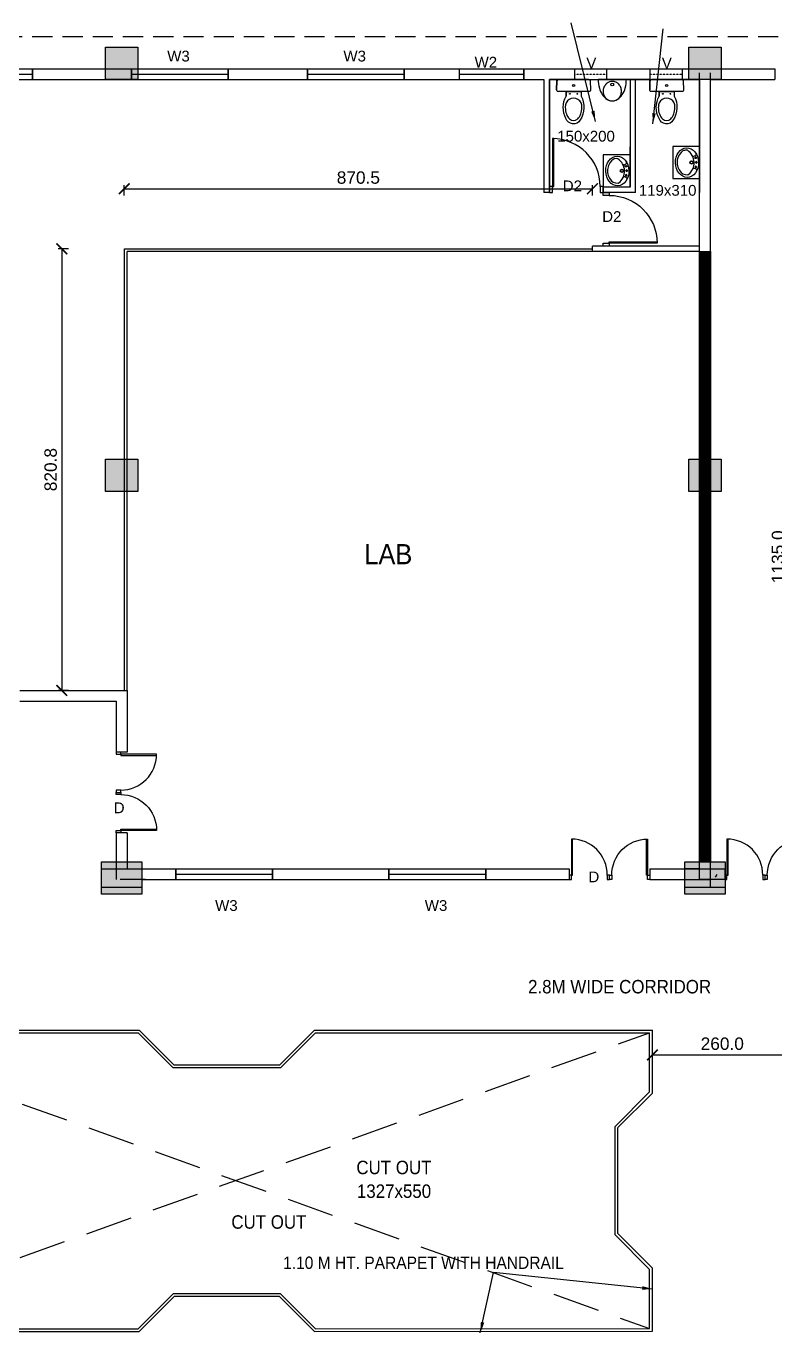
# Model space of a CAD drawing. Extents: x 53439 to 79867, y -144071 to -73305.
# Drawn here: x 68484 to 69877, y -98240 to -95810 of the extents above; entities that cross this region are included whole.
import ezdxf

# ---------------------------------------------------------------- set-up
doc = ezdxf.new("R2010")
doc.units = 0
doc.header["$LTSCALE"] = 0.1
doc.header["$MEASUREMENT"] = 0
doc.header["$PDMODE"] = 35
doc.header["$PDSIZE"] = -0.8
doc.linetypes.add('HIDDEN', pattern=[0.375, 0.25, -0.125])
doc.layers.get('0').update_dxf_attribs({"linetype": 'CONTINUOUS'})
doc.layers.get('DEFPOINTS').update_dxf_attribs({"linetype": 'CONTINUOUS'})
for name, color, linetype in [('COR_HA', 40, 'CONTINUOUS'), ('DOOR', 30, 'CONTINUOUS'), ('LAYER4', 130, 'CONTINUOUS'), ('SANI', 4, 'CONTINUOUS'), ('TEXT', 7, 'CONTINUOUS'), ('THIN_HA', 253, 'CONTINUOUS'), ('WALL', 6, 'CONTINUOUS'), ('WIN', 102, 'CONTINUOUS')]:
    doc.layers.add(name, color=color, linetype=linetype)
doc.styles.add('1MM', font='arial.ttf')
doc.styles.add('DIM', font='arial.ttf', dxfattribs={"width": 0.7, "height": 1})
doc.styles.add('DUTCH', font='arial.ttf')
doc.dimstyles.new('KRI', dxfattribs={"dimtxt": 23, "dimasz": 20, "dimexe": 7, "dimexo": 0, "dimgap": 9, "dimtad": 1, "dimdec": 1, "dimzin": 1, "dimtxsty": '1MM', "dimblk": 'ARCHTICK', "dimcen": 0.5, "dimclrd": 252, "dimclre": 252, "dimclrt": 7, "dimaunit": 1, "dimadec": 8, "dimazin": 3, "dimtfac": 1, "dimtdec": 1, "dimtmove": 0, "dimatfit": 3})

# ---------------------------------------------------------------- blocks, each defined once
blk = doc.blocks.new('A$C764D24B9')
at = {"layer": 'DOOR'}
for points in [[(0.056, 0.111), (0.083, 0.111), (0.083, 1), (0.056, 1)], [(0, 0), (0.056, 0), (0.056, 0.111), (0, 0.111)], [(0.944, 0), (1, 0), (1, 0.111), (0.944, 0.111)]]:
    blk.add_lwpolyline(points, close=True, dxfattribs=at)
blk.add_arc((0.056, 0.111), 0.889, 0, 90, dxfattribs=at)
blk = doc.blocks.new('_ARCHTICK')
at = {"layer": 'WALL', "color": 0, "const_width": 0.15}
blk.add_lwpolyline([(-0.5, -0.5), (0.5, 0.5)], dxfattribs=at)
blk = doc.blocks.new('*D260')
at = {"layer": 'DEFPOINTS', "color": 0, "linetype": 'CONTINUOUS', "ltscale": 0.1}
for p in [(69649.1, -97724.1, 4.6), (69909.1, -97723.2), (69909.1, -97724.1, 4.5)]:
    blk.add_point(p, dxfattribs=at)
at = {"layer": 'LAYER4', "color": 252, "linetype": 'CONTINUOUS', "ltscale": 0.1}
for p, q in [((69649.1, -97724.1), (69649.1, -97716.2)), ((69909.1, -97724.1), (69909.1, -97716.2)), ((69649.1, -97723.2), (69909.1, -97723.2))]:
    blk.add_line(p, q, dxfattribs=at)
at = {"layer": 'LAYER4', "color": 252, "linetype": 'CONTINUOUS', "ltscale": 0.1, "xscale": 20, "yscale": 20, "zscale": 20, "rotation": 180}
blk.add_blockref('_ARCHTICK', (69649.1, -97723.2), dxfattribs=at)
at = {"layer": 'LAYER4', "color": 252, "linetype": 'CONTINUOUS', "ltscale": 0.1, "xscale": 20, "yscale": 20, "zscale": 20}
blk.add_blockref('_ARCHTICK', (69909.1, -97723.2), dxfattribs=at)
at = {"layer": 'LAYER4', "color": 7, "linetype": 'CONTINUOUS', "ltscale": 0.1, "insert": (69779.1, -97702.5), "char_height": 23, "attachment_point": 5, "style": '1MM'}
blk.add_mtext('260.0', dxfattribs=at)
blk = doc.blocks.new('WC1')
at = {"layer": 'DOOR'}
for p, q in [((-29.3, -7.5), (-29.8, -22.7)), ((24.3, -5), (-26.8, -5))]:
    blk.add_line(p, q, dxfattribs=at)
for points in [[(26.8, -7.5), (27.3, -22.7, -0.423393), (24.7, -25.4), (-27.3, -25.4, -0.423393), (-29.8, -22.7), (-29.3, -7.5, -0.405093), (-26.8, -5), (24.3, -5, -0.405093), (26.8, -7.5, -0.407682)], [(11.5, -25.4), (11.5, -33, -0.265683), (10, -73.3, -0.649464), (-14.1, -70.9, -0.243179), (-14, -33), (-14, -25.4), (11.5, -25.4)], [(12.6, -52, 1.119632), (-15.2, -52, 17.71796)]]:
    blk.add_lwpolyline(points, format="xyb", dxfattribs=at)
blk.add_lwpolyline([(-14, -25.4), (-14, -33)], dxfattribs=at)
for centre, radius in [((-1.3, -15.2), 1.91), ((-7.6, -29.2), 0.636), ((5.1, -29.2), 0.636)]:
    blk.add_circle(centre, radius, dxfattribs=at)
blk.add_arc((-26.8, -7.5), 2.54, 90, 178.2101, dxfattribs=at)
blk.add_ellipse((-1.3, -52), major_axis=(0, -22.4), ratio=0.622298, start_param=4.712389, end_param=7.853982, dxfattribs=at)
blk = doc.blocks.new('UR1P')
at = {"layer": 'SANI'}
for points in [[(-29.7, 0, 0.066402), (-27.3, -18, 0.078959), (-21, -32, 0.107161), (-10.6, -42.2, 0.141785), (0, -45.2, 0.141785), (10.6, -42.2, 0.107161), (21, -32, 0.078959), (27.3, -18, 0.066402), (29.7, 0)], [(0, -45.2, 0.104192), (7.3, -43.7, 0.100673), (13.6, -39.2, 0.096065), (17.8, -32.6, 0.093043), (19.3, -24.7, 0.093043), (17.8, -16.8, 0.096065), (13.6, -10.2, 0.100673), (7.3, -5.7, 0.104192), (0, -4.2, 0.104192), (-7.3, -5.7, 0.100673), (-13.6, -10.2, 0.096065), (-17.8, -16.8, 0.093043), (-19.3, -24.7, 0.093043), (-17.8, -32.6, 0.096065), (-13.6, -39.2, 0.100673), (-7.3, -43.7, 0.104192)]]:
    blk.add_lwpolyline(points, format="xyb", close=True, dxfattribs=at)
blk.add_circle((0, -10.8), 2.97, dxfattribs=at)
blk = doc.blocks.new('WB5')
at = {"layer": 'DOOR'}
for p, q in [((4.7, 11.3), (6.8, 10.5)), ((5.3, -11), (7.3, -10.1))]:
    blk.add_line(p, q, dxfattribs=at)
for points in [[(2.4, 0.1, 1), (5, 0.1, 1)], [(3.2, 7.9, 1), (5.9, 7.9, 1)], [(3.6, -7.7, -1), (6.3, -7.6, -1)]]:
    blk.add_lwpolyline(points, format="xyb", close=True, dxfattribs=at)
for centre, radius in [((3.7, 0.1), 1.32), ((11.8, 0.3), 2.73), ((11.8, 0.3), 2.19)]:
    blk.add_circle(centre, radius, dxfattribs=at)
for centre, radius, start, end in [((5.6, 13.6), 2.49, 151.6403, 249.4649), ((7.7, 12.8), 2.49, 249.4649, 334.3015), ((32.6, 0.8), 25.2, 127.6693, 236.45), ((18.2, 19.4), 1.66, 91.5976, 127.6693), ((6.3, -13.3), 2.49, 113.4041, 211.2287), ((8.3, -12.4), 2.49, 28.5675, 113.4041)]:
    blk.add_arc(centre, radius, start, end, dxfattribs=at)
blk.add_ellipse((19.5, 0.5), major_axis=(-0.6, 24.9), ratio=0.783308, dxfattribs=at)
blk.add_open_spline([(18.7, -20.2), (23.5, -20.6), (25, -20), (30.8, -16.4), (34.3, -10.8), (37.3, 2.3), (34.9, 9.5), (28.9, 18.7), (25, 21.3), (18.2, 21.1)], degree=3, knots=[3.262053, 3.262053, 3.262053, 3.262053, 3.577225, 3.577225, 4.479784, 4.479784, 5.382343, 5.382343, 6.141594, 6.141594, 6.141594, 6.141594], dxfattribs=at)
blk = doc.blocks.new('YTTU')
at = {"layer": 'THIN_HA', "linetype": 'CONTINUOUS', "ltscale": 0.1}
blk.add_hatch(color=2, dxfattribs=at).paths.add_polyline_path([(-6879.58, -1156.369), (-6878.83, -1156.369), (-6878.83, -1156.969), (-6879.58, -1156.969)])
at = {"layer": 'THIN_HA', "color": 2, "linetype": 'CONTINUOUS', "ltscale": 0.1}
blk.add_lwpolyline([(-6879.58, -1156.369), (-6878.83, -1156.369), (-6878.83, -1156.969), (-6879.58, -1156.969)], close=True, dxfattribs=at)
blk = doc.blocks.new('HYTYH')
at = {"layer": 'THIN_HA', "linetype": 'CONTINUOUS', "ltscale": 0.1}
for points in [[(-6836.105, -1129.969), (-6835.505, -1129.969), (-6835.505, -1130.569), (-6836.105, -1130.569)], [(-6825.255, -1129.969), (-6824.655, -1129.969), (-6824.655, -1130.569), (-6825.255, -1130.569)], [(-6836.105, -1137.632), (-6835.505, -1137.632), (-6835.505, -1138.232), (-6836.105, -1138.232)], [(-6825.255, -1137.632), (-6824.655, -1137.632), (-6824.655, -1138.232), (-6825.255, -1138.232)]]:
    blk.add_hatch(color=2, dxfattribs=at).paths.add_polyline_path(points)
at = {"layer": 'THIN_HA', "color": 2, "linetype": 'CONTINUOUS', "ltscale": 0.1}
for points in [[(-6836.105, -1129.969), (-6835.505, -1129.969), (-6835.505, -1130.569), (-6836.105, -1130.569)], [(-6825.255, -1129.969), (-6824.655, -1129.969), (-6824.655, -1130.569), (-6825.255, -1130.569)], [(-6836.105, -1137.632), (-6835.505, -1137.632), (-6835.505, -1138.232), (-6836.105, -1138.232)], [(-6825.255, -1137.632), (-6824.655, -1137.632), (-6824.655, -1138.232), (-6825.255, -1138.232)]]:
    blk.add_lwpolyline(points, close=True, dxfattribs=at)
at = {"layer": 'THIN_HA', "color": 2, "linetype": 'CONTINUOUS'}
for p in [(43.4, 11.25), (54.25, 11.25)]:
    blk.add_blockref('YTTU', p, dxfattribs=at)
blk = doc.blocks.new('*D458')
at = {"layer": 'DEFPOINTS', "color": 0, "linetype": 'CONTINUOUS', "ltscale": 0.1}
for p in [(69537.5, -96112.8), (68666.9, -96224.5), (69537.5, -96224.5)]:
    blk.add_point(p, dxfattribs=at)
at = {"layer": 'WALL', "color": 252, "ltscale": 0.1}
for p, q in [((68666.9, -96125.3), (68666.9, -96105.8)), ((68666.9, -96112.8), (69537.5, -96112.8)), ((69537.5, -96125.3), (69537.5, -96105.8))]:
    blk.add_line(p, q, dxfattribs=at)
at = {"layer": 'WALL', "color": 252, "linetype": 'CONTINUOUS', "ltscale": 0.1, "xscale": 20, "yscale": 20, "zscale": 20, "rotation": 180}
blk.add_blockref('_ARCHTICK', (68666.9, -96112.8), dxfattribs=at)
at = {"layer": 'WALL', "color": 252, "linetype": 'CONTINUOUS', "ltscale": 0.1, "xscale": 20, "yscale": 20, "zscale": 20}
blk.add_blockref('_ARCHTICK', (69537.5, -96112.8), dxfattribs=at)
at = {"layer": 'WALL', "color": 7, "linetype": 'CONTINUOUS', "ltscale": 0.1, "insert": (69102.2, -96092.1), "char_height": 23, "attachment_point": 5, "style": '1MM'}
blk.add_mtext('870.5', dxfattribs=at)
blk = doc.blocks.new('*D459')
at = {"layer": 'DEFPOINTS', "color": 0, "linetype": 'CONTINUOUS', "ltscale": 0.1}
for p in [(68666.9, -96224.5), (68550.6, -97045.4), (68666.9, -97045.4)]:
    blk.add_point(p, dxfattribs=at)
at = {"layer": 'WALL', "color": 252, "ltscale": 0.1}
for p, q in [((68563.1, -96224.5), (68543.6, -96224.5)), ((68550.6, -96224.5), (68550.6, -97045.4)), ((68563.1, -97045.4), (68543.6, -97045.4))]:
    blk.add_line(p, q, dxfattribs=at)
at = {"layer": 'WALL', "color": 252, "linetype": 'CONTINUOUS', "ltscale": 0.1, "xscale": 20, "yscale": 20, "zscale": 20}
for p, rotation in [((68550.6, -96224.5), 90), ((68550.6, -97045.4), 270)]:
    blk.add_blockref('_ARCHTICK', p, dxfattribs=dict(at, rotation=rotation))
at = {"layer": 'WALL', "color": 7, "linetype": 'CONTINUOUS', "ltscale": 0.1, "insert": (68529.9, -96635), "char_height": 23, "attachment_point": 5, "rotation": 90, "style": '1MM'}
blk.add_mtext('820.8', dxfattribs=at)
blk = doc.blocks.new('*D460')
at = {"layer": 'DEFPOINTS', "color": 0, "linetype": 'CONTINUOUS', "ltscale": 0.1}
for p in [(69736.9, -96229.5), (69736.9, -97364.5), (69903.5, -97364.5)]:
    blk.add_point(p, dxfattribs=at)
at = {"layer": 'WALL', "color": 252, "ltscale": 0.1}
for p, q in [((69891, -96229.5), (69910.5, -96229.5)), ((69903.5, -96229.5), (69903.5, -97364.5)), ((69891, -97364.5), (69910.5, -97364.5))]:
    blk.add_line(p, q, dxfattribs=at)
at = {"layer": 'WALL', "color": 252, "linetype": 'CONTINUOUS', "ltscale": 0.1, "xscale": 20, "yscale": 20, "zscale": 20}
for p, rotation in [((69903.5, -96229.5), 90), ((69903.5, -97364.5), 270)]:
    blk.add_blockref('_ARCHTICK', p, dxfattribs=dict(at, rotation=rotation))
at = {"layer": 'WALL', "color": 7, "linetype": 'CONTINUOUS', "ltscale": 0.1, "insert": (69882.7, -96797), "char_height": 23, "attachment_point": 5, "rotation": 90, "style": '1MM'}
blk.add_mtext('1135.0', dxfattribs=at)

msp = doc.modelspace()

# ---------------------------------------------------------------- hatches: boundary and pattern name
at = {"layer": 'LAYER4', "linetype": 'CONTINUOUS', "ltscale": 0.1}
for points in [[(68624.45, -97412.05), (68624.45, -97377.05), (68699.45, -97377.05), (68699.45, -97412.05)], [(69709.45, -97412.05), (69709.45, -97377.05), (69784.45, -97377.05), (69784.45, -97412.05)], [(69709.45, -97412.05), (69709.45, -97377.05), (69784.45, -97377.05), (69784.45, -97412.05)], [(69709.45, -97412.05), (69709.45, -97377.05), (69784.45, -97377.05), (69784.45, -97412.05)]]:
    msp.add_hatch(color=7, dxfattribs=at).paths.add_polyline_path(points)
at = {"layer": 'WALL', "linetype": 'CONTINUOUS', "ltscale": 0.1}
h = msp.add_hatch(dxfattribs=at)
h.set_pattern_fill('ANSI31')
h.paths.add_polyline_path([(69736.95, -96229.55), (69756.95, -96229.55), (69756.95, -97364.55), (69736.95, -97364.55)])

# ---------------------------------------------------------------- linework, layer by layer
at = {"layer": 'COR_HA', "linetype": 'CONTINUOUS', "ltscale": 0.1}
for p, q in [((68495.84, -95889.55), (68495.84, -95909.55)), ((68680, -95889.55), (68680, -95909.55)), ((68860, -95889.55), (68860, -95909.55)), ((69007.73, -95889.55), (69007.73, -95909.55)), ((69187.73, -95889.55), (69187.73, -95909.55)), ((69410.27, -95889.55), (69410.27, -95909.55)), ((68762.49, -97377.05, 0), (68762.49, -97397.05, 0)), ((68942.49, -97377.05, 0), (68942.49, -97397.05, 0)), ((69159.08, -97377.05), (69159.08, -97397.05)), ((69339.08, -97377.05), (69339.08, -97397.05))]:
    msp.add_line(p, q, dxfattribs=at)
at = {"layer": 'COR_HA', "ltscale": 0.1}
msp.add_line((69766.6, -97392.69), (69769.39, -97387.85), dxfattribs=at)
at = {"layer": 'COR_HA', "linetype": 'CONTINUOUS', "ltscale": 0.1}
msp.add_lwpolyline([(69410.27, -95909.55), (69410.27, -95889.55)], dxfattribs=at)
at = {"layer": 'DOOR', "linetype": 'HIDDEN', "ltscale": 1500}
msp.add_line((64726.95, -95829.55), (71764.49, -95829.55), dxfattribs=at)
at = {"layer": 'LAYER4', "linetype": 'CONTINUOUS', "ltscale": 0.1}
for p, q in [((69736.95, -96033.97, 0), (69686.95, -96033.97, 0)), ((69686.95, -96033.97, 0), (69686.95, -96093.97, 0)), ((69607.5, -96049.55, 0), (69557.5, -96049.55, 0)), ((69557.5, -96049.55, 0), (69557.5, -96109.55, 0)), ((69686.95, -96093.97, 0), (69736.95, -96093.97, 0)), ((69756.95, -97412.05), (69756.95, -97392.05)), ((69756.95, -97412.05), (69756.95, -97392.05)), ((69756.95, -97412.05), (69756.95, -97392.05)), ((68104.27, -97677.05, 12.36), (68694.68, -97677.05, 7.2)), ((68106.34, -97682.05, 12.36), (68692.61, -97682.05, 7.26)), ((68448.44, -97682.05), (68692.61, -97682.05)), ((68558.32, -97677.05), (68694.68, -97677.05)), ((68692.61, -97682.05, 6.94), (68757.61, -97747.05, 6.94)), ((68694.68, -97677.05, 6.94), (68759.68, -97742.05, 6.94)), ((69020.54, -97677.05, 6.94), (68955.54, -97742.05, 6.94)), ((69022.61, -97682.05, 6.94), (68957.61, -97747.05, 6.94)), ((69020.54, -97677.05, 6.94), (69649.05, -97677.05, 4.63)), ((69022.61, -97682.05, 6.94), (69644.05, -97682.05, 4.63)), ((69215.01, -97677.05, 0), (69534.1, -97677.05, 0)), ((69217.08, -97682.05, 0), (69529.1, -97682.05, 0)), ((69644.05, -97792.05, 4.63), (69644.05, -97682.05, 4.63)), ((69649.05, -97794.12, 4.63), (69649.05, -97677.05, 4.63)), ((68955.54, -97742.05, 6.94), (68759.68, -97742.05, 6.94)), ((68957.61, -97747.05, 6.94), (68757.61, -97747.05, 6.94)), ((69644.05, -97792.05, 4.63), (69579.05, -97857.05, 4.63)), ((69649.05, -97794.12, 4.63), (69584.05, -97859.12, 4.63)), ((69579.05, -97857.05, 4.63), (69579.05, -98057.05, 4.63)), ((69584.05, -97859.64, 4.63), (69584.05, -98054.98, 4.63)), ((69644.05, -98122.05, 4.63), (69579.05, -98057.05, 4.63)), ((69649.05, -98119.98, 4.63), (69584.05, -98054.98, 4.63)), ((69644.05, -98232.05, 4.63), (69644.05, -98122.05, 4.63)), ((69649.05, -98237.05, 4.63), (69649.05, -98119.98, 4.63)), ((68692.61, -98232.57, 6.94), (68757.61, -98167.57, 6.94)), ((68694.68, -98237.57, 6.94), (68759.68, -98172.57, 6.94)), ((68957.61, -98167.57, 6.94), (68757.61, -98167.57, 6.94)), ((68955.54, -98172.57, 6.94), (68759.68, -98172.57, 6.94)), ((69020.54, -98237.57, 6.94), (68955.54, -98172.57, 6.94)), ((69022.61, -98232.57, 6.94), (68957.61, -98167.57, 6.94)), ((68100.41, -98237.05, 12.36), (68694.68, -98237.57, 6.93)), ((68102.48, -98232.05, 12.36), (68692.61, -98232.57, 6.94)), ((69020.54, -98237.57, 6.94), (69649.05, -98237.05, 4.63)), ((69022.61, -98232.57, 6.94), (69644.05, -98232.05, 4.63))]:
    msp.add_line(p, q, dxfattribs=at)
at = {"layer": 'LAYER4', "color": 1, "linetype": 'HIDDEN', "ltscale": 3500}
for p, q in [((68102.48, -98232.05, 12.36), (69644.05, -97682.05, 4.63)), ((68106.34, -97682.05, 12.36), (69644.05, -98232.05, 4.63))]:
    msp.add_line(p, q, dxfattribs=at)
at = {"layer": 'LAYER4', "color": 7, "linetype": 'CONTINUOUS', "ltscale": 0.1}
for points in [[(68624.45, -97412.05), (68624.45, -97377.05), (68699.45, -97377.05), (68699.45, -97412.05)], [(69709.45, -97412.05), (69709.45, -97377.05), (69784.45, -97377.05), (69784.45, -97412.05)], [(69709.45, -97412.05), (69709.45, -97377.05), (69784.45, -97377.05), (69784.45, -97412.05)], [(69709.45, -97412.05), (69709.45, -97377.05), (69784.45, -97377.05), (69784.45, -97412.05)]]:
    msp.add_lwpolyline(points, close=True, dxfattribs=at)
at = {"layer": 'WALL', "linetype": 'CONTINUOUS', "ltscale": 0.1}
for p, q in [((68495.84, -95909.55), (68495.84, -95889.55)), ((68651.95, -95889.55), (68680, -95889.55)), ((68680, -95889.55), (68680, -95909.55)), ((68860, -95889.55), (69007.73, -95889.55)), ((68860, -95889.55), (69007.73, -95889.55)), ((68860, -95889.55), (69007.73, -95889.55)), ((68860, -95909.55), (68860, -95889.55)), ((69007.73, -95889.55), (69007.73, -95909.55)), ((69187.73, -95889.55), (69290.27, -95889.55)), ((69187.73, -95889.55), (69290.27, -95889.55)), ((69187.73, -95889.55), (69290.27, -95889.55)), ((69187.73, -95909.55), (69187.73, -95889.55)), ((69410.27, -95889.55), (69504.68, -95889.55)), ((69410.27, -95909.55), (69410.27, -95889.55)), ((69504.68, -95909.55, 0), (69504.68, -95889.55, 0)), ((69504.68, -95909.55, 0), (69504.68, -95889.55, 0)), ((69564.68, -95889.55), (69645.08, -95889.55)), ((69564.68, -95889.55), (69645.08, -95889.55)), ((69564.68, -95889.55), (69645.08, -95889.55)), ((69564.68, -95909.55, 0), (69564.68, -95889.55, 0)), ((69564.68, -95889.55), (69645.08, -95889.55)), ((69564.68, -95889.55), (69645.08, -95889.55)), ((69564.68, -95909.55, 0), (69564.68, -95889.55, 0)), ((69645.08, -95909.55), (69645.08, -95889.55)), ((69645.08, -95909.55), (69645.08, -95889.55)), ((69705.08, -95889.55), (69756.95, -95889.55)), ((69705.08, -95909.55), (69705.08, -95889.55)), ((69705.08, -95889.55), (69729.45, -95889.55)), ((69705.08, -95909.55), (69705.08, -95889.55)), ((69736.95, -95889.55), (69876.95, -95889.55)), ((69876.95, -95889.55), (69876.95, -95909.55)), ((68671.95, -95909.55), (68680, -95909.55)), ((68860, -95909.55), (69007.73, -95909.55)), ((68860, -95909.55), (69007.73, -95909.55)), ((68860, -95909.55), (69007.73, -95909.55)), ((69187.73, -95909.55), (69290.27, -95909.55)), ((69187.73, -95909.55), (69290.27, -95909.55)), ((69187.73, -95909.55), (69290.27, -95909.55)), ((69410.27, -95909.55), (69447.5, -95909.55)), ((69457.5, -95909.55), (69504.68, -95909.55)), ((69504.68, -95909.55, 0), (69457.5, -95909.55, 0)), ((69457.5, -95909.55), (69504.68, -95909.55)), ((69457.5, -95909.55), (69504.68, -95909.55)), ((69457.5, -95909.55), (69504.68, -95909.55)), ((69457.5, -95909.55), (69504.68, -95909.55)), ((69457.5, -96119.55), (69457.5, -95909.55)), ((69504.68, -95909.55, 0), (69501.9, -95909.55, 0)), ((69504.68, -95909.55, 0), (69501.9, -95909.55, 0)), ((69504.68, -95909.55, 0), (69501.9, -95909.55, 0)), ((69504.68, -95909.55, 0), (69501.9, -95909.55, 0)), ((69504.68, -95909.55, 0), (69501.9, -95909.55, 0)), ((69504.68, -95909.55, 0), (69501.9, -95909.55, 0)), ((69564.68, -95909.55), (69645.08, -95909.55)), ((69645.08, -95909.55, 0), (69564.68, -95909.55, 0)), ((69564.68, -95909.55), (69607.5, -95909.55)), ((69564.68, -95909.55), (69607.5, -95909.55)), ((69564.68, -95909.55), (69607.5, -95909.55)), ((69564.68, -95909.55), (69607.5, -95909.55)), ((69564.68, -95909.55), (69607.5, -95909.55)), ((69564.68, -95909.55), (69607.5, -95909.55)), ((69564.68, -95909.55), (69607.5, -95909.55)), ((69564.68, -95909.55), (69607.5, -95909.55)), ((69617.5, -95909.55), (69645.08, -95909.55)), ((69617.5, -95909.55), (69645.08, -95909.55)), ((69617.5, -95909.55), (69645.08, -95909.55)), ((69617.5, -95909.55), (69645.08, -95909.55)), ((69617.5, -95909.55), (69645.08, -95909.55)), ((69617.5, -95909.55), (69645.08, -95909.55)), ((69617.5, -95909.55), (69645.08, -95909.55)), ((69617.5, -95909.55), (69645.08, -95909.55)), ((69617.5, -96109.55), (69617.5, -95909.55)), ((69617.5, -96119.55, 0), (69617.5, -95909.55, 0)), ((69645.08, -95909.55), (69642.3, -95909.55)), ((69645.08, -95909.55), (69642.3, -95909.55)), ((69645.08, -95909.55), (69642.3, -95909.55)), ((69645.08, -95909.55), (69642.3, -95909.55)), ((69645.08, -95909.55), (69642.3, -95909.55)), ((69645.08, -95909.55), (69642.3, -95909.55)), ((69705.08, -95909.55), (69736.95, -95909.55)), ((69736.95, -95909.55, 0), (69705.08, -95909.55, 0)), ((69705.08, -95909.55), (69736.95, -95909.55)), ((69705.08, -95909.55), (69736.95, -95909.55)), ((69705.08, -95909.55), (69736.95, -95909.55)), ((69736.95, -96219.55, 0), (69736.95, -95909.55, 0)), ((69736.95, -96119.55, 0), (69736.95, -95909.55, 0)), ((69756.95, -95909.55), (69876.95, -95909.55)), ((69756.95, -96229.55), (69756.95, -95909.55)), ((69607.5, -96109.55, 0), (69607.5, -96034.55, 0)), ((69607.5, -96109.55, 0), (69557.5, -96109.55, 0)), ((69457.5, -96119.55, 0), (69447.5, -96119.55, 0)), ((69607.5, -96119.55, 0), (69557.5, -96119.55, 0)), ((69617.5, -96119.55, 0), (69557.5, -96119.55, 0)), ((69617.5, -96119.55, 0), (69607.5, -96119.55, 0)), ((69736.95, -96219.55), (69537.5, -96219.55)), ((69736.95, -96219.55), (69537.5, -96219.55)), ((69736.95, -96219.55), (69537.5, -96219.55)), ((69537.5, -96229.55), (69537.5, -96219.55)), ((69736.95, -96229.55), (69537.5, -96229.55)), ((69736.95, -96357.05, 0), (69736.95, -96237.05, 0)), ((68671.95, -97160.03), (68651.95, -97160.03)), ((68671.95, -97160.03), (68651.95, -97160.03)), ((68671.95, -97310.03), (68651.95, -97310.03)), ((68679.45, -97377.05, 0), (68706.2, -97377.05, 0)), ((68679.45, -97377.05, 0), (68706.2, -97377.05, 0)), ((68699.45, -97377.05, 0), (68762.49, -97377.05, 0)), ((68755, -97377.05), (68762.49, -97377.05)), ((68755, -97377.05), (68762.49, -97377.05)), ((68755, -97377.05), (68762.49, -97377.05)), ((68755, -97377.05, 0), (68762.49, -97377.05, 0)), ((68755, -97377.05, 0), (68762.49, -97377.05, 0)), ((68755, -97377.05, 0), (68762.49, -97377.05, 0)), ((68755, -97377.05), (68762.49, -97377.05)), ((68755, -97377.05), (68762.49, -97377.05)), ((68755, -97377.05), (68762.49, -97377.05)), ((68755, -97377.05, 0), (68762.49, -97377.05, 0)), ((68755, -97377.05, 0), (68762.49, -97377.05, 0)), ((68762.49, -97377.05, 0), (68762.49, -97397.05, 0)), ((68942.49, -97377.05), (69159.08, -97377.05)), ((68942.49, -97397.05, 0), (68942.49, -97377.05, 0)), ((69131.32, -97377.05, 0), (69159.08, -97377.05, 0)), ((69131.32, -97377.05, 0), (69159.08, -97377.05, 0)), ((69159.08, -97377.05), (69159.08, -97397.05)), ((69339.08, -97377.05), (69494.4, -97377.05)), ((69339.08, -97397.05), (69339.08, -97377.05)), ((69494.4, -97377.05), (69494.4, -97397.05)), ((69644.4, -97377.05), (69710.2, -97377.05)), ((69644.4, -97377.05), (69644.4, -97397.05)), ((69644.4, -97377.05), (69644.4, -97397.05)), ((69736.95, -97377.05), (69710.2, -97377.05)), ((69736.95, -97377.05), (69710.2, -97377.05)), ((69736.95, -97377.05), (69710.2, -97377.05)), ((69736.95, -97377.05), (69710.2, -97377.05)), ((69756.95, -97377.05), (69783.7, -97377.05)), ((69756.95, -97377.05), (69783.7, -97377.05)), ((69783.7, -97377.05), (69783.7, -97397.05)), ((69783.7, -97377.05), (69783.7, -97397.05)), ((68706.2, -97397.05, 0), (68659.45, -97397.05, 0)), ((68679.45, -97397.05, 0), (68659.45, -97397.05, 0)), ((68706.2, -97397.05, 0), (68659.45, -97397.05, 0)), ((68679.45, -97397.05, 0), (68659.45, -97397.05, 0)), ((68699.45, -97397.05), (68762.49, -97397.05)), ((68699.45, -97397.05), (68762.49, -97397.05)), ((68699.45, -97397.05), (68762.49, -97397.05)), ((68699.45, -97397.05), (68762.49, -97397.05)), ((68699.45, -97397.05), (68762.49, -97397.05)), ((68699.45, -97397.05, 0), (68762.49, -97397.05, 0)), ((68699.45, -97397.05, 0), (68762.49, -97397.05, 0)), ((68699.45, -97397.05, 0), (68762.49, -97397.05, 0)), ((68699.45, -97397.05, 0), (68762.49, -97397.05, 0)), ((68699.45, -97397.05), (68762.49, -97397.05)), ((68699.45, -97397.05), (68762.49, -97397.05)), ((68699.45, -97397.05), (68762.49, -97397.05)), ((68699.45, -97397.05), (68762.49, -97397.05)), ((68699.45, -97397.05), (68762.49, -97397.05)), ((68699.45, -97397.05, 0), (68762.49, -97397.05, 0)), ((68699.45, -97397.05, 0), (68762.49, -97397.05, 0)), ((68699.45, -97397.05, 0), (68762.49, -97397.05, 0)), ((68699.45, -97397.05, 0), (68762.49, -97397.05, 0)), ((68699.45, -97397.05, 0), (68762.49, -97397.05, 0)), ((68942.49, -97397.05), (69159.08, -97397.05)), ((69131.32, -97397.05, 0), (69159.08, -97397.05, 0)), ((69131.32, -97397.05, 0), (69159.08, -97397.05, 0)), ((69339.08, -97397.05), (69494.4, -97397.05)), ((69644.4, -97397.05), (69710.2, -97397.05)), ((69710.2, -97397.05), (69756.95, -97397.05)), ((69710.2, -97397.05), (69756.95, -97397.05)), ((69783.7, -97397.05), (69736.95, -97397.05)), ((69783.7, -97397.05), (69736.95, -97397.05))]:
    msp.add_line(p, q, dxfattribs=at)
at = {"layer": 'WALL', "color": 7, "linetype": 'CONTINUOUS', "ltscale": 0.1}
for p, q in [((69736.95, -97397.05), (69736.95, -95897.05)), ((69756.95, -95909.55), (69756.95, -95897.05)), ((69736.95, -97377.05), (69736.95, -95917.05)), ((69736.95, -97377.05), (69736.95, -95917.05)), ((69537.5, -96229.55), (68671.95, -96229.55)), ((69736.95, -96229.55), (69756.95, -96229.55)), ((69736.95, -96237.05), (69736.95, -96537.05)), ((69756.95, -97377.05), (69756.95, -96229.55)), ((69756.95, -97397.05), (69756.95, -96229.55)), ((69736.95, -97332.52), (69736.95, -96332.52)), ((69736.95, -97332.52), (69736.95, -96332.52)), ((69736.95, -97332.52), (69736.95, -96332.52)), ((69736.95, -97332.52), (69736.95, -96332.52)), ((69736.95, -97332.52), (69736.95, -96332.52)), ((69736.95, -97332.52), (69736.95, -96332.52)), ((69756.95, -97312.46), (69756.95, -96317.05))]:
    msp.add_line(p, q, dxfattribs=at)
at = {"layer": 'WALL', "linetype": 'CONTINUOUS', "ltscale": 0.1}
for points in [[(68495.84, -95889.55), (68680, -95889.55)], [(68495.84, -95889.55), (68680, -95889.55)], [(68495.84, -95909.55), (68495.84, -95889.55)], [(68680, -95909.55), (68680, -95889.55)], [(68860, -95889.55), (69007.73, -95889.55)], [(68860, -95889.55), (69007.73, -95889.55)], [(68860, -95889.55), (69007.73, -95889.55)], [(68860, -95909.55), (68860, -95889.55)], [(69007.73, -95909.55), (69007.73, -95889.55)], [(69187.73, -95889.55), (69290.27, -95889.55)], [(69187.73, -95889.55), (69290.27, -95889.55)], [(69187.73, -95889.55), (69290.27, -95889.55)], [(69187.73, -95909.55), (69187.73, -95889.55)], [(69290.27, -95909.55), (69290.27, -95889.55)], [(69410.27, -95889.55), (69504.68, -95889.55)], [(69410.27, -95909.55), (69410.27, -95889.55)], [(69410.27, -95889.55), (69504.68, -95889.55)], [(69564.68, -95889.55), (69645.08, -95889.55)], [(69564.68, -95889.55), (69645.08, -95889.55)], [(69564.68, -95889.55), (69645.08, -95889.55)], [(69564.68, -95889.55), (69645.08, -95889.55)], [(69705.08, -95889.55), (69756.95, -95889.55)], [(69705.08, -95889.55), (69756.95, -95889.55)], [(68495.84, -95909.55), (68680, -95909.55)], [(68495.84, -95909.55), (68680, -95909.55)], [(68860, -95909.55), (69007.73, -95909.55)], [(68860, -95909.55), (69007.73, -95909.55)], [(68860, -95909.55), (69007.73, -95909.55)], [(69187.73, -95909.55), (69290.27, -95909.55)], [(69187.73, -95909.55), (69290.27, -95909.55)], [(69187.73, -95909.55), (69290.27, -95909.55)], [(69410.27, -95909.55), (69447.5, -95909.55)], [(69410.27, -95909.55), (69447.5, -95909.55)], [(69447.5, -95909.55), (69447.5, -96119.55)], [(69457.5, -95909.55), (69504.68, -95909.55)], [(69457.5, -95909.55), (69504.68, -95909.55)], [(69457.5, -95909.55), (69504.68, -95909.55)], [(69457.5, -95909.55), (69457.5, -96119.55)], [(69564.68, -95909.55), (69645.08, -95909.55)], [(69564.68, -95909.55), (69607.5, -95909.55)], [(69564.68, -95909.55), (69645.08, -95909.55)], [(69564.68, -95909.55), (69607.5, -95909.55)], [(69607.5, -95909.55), (69607.5, -96109.55)], [(69617.5, -95909.55), (69645.08, -95909.55)], [(69617.5, -95909.55), (69645.08, -95909.55)], [(69705.08, -95909.55), (69736.95, -95909.55)], [(69705.08, -95909.55), (69736.95, -95909.55)], [(69705.08, -95909.55), (69736.95, -95909.55)], [(69736.95, -95909.55), (69736.95, -96119.55)], [(69557.5, -96109.55), (69557.5, -96119.55)], [(68472.69, -97045.38), (68671.95, -97045.38), (68671.95, -97160.03)], [(68472.69, -97065.38), (68651.95, -97065.38), (68651.95, -97160.03)], [(68651.95, -97310.03), (68651.95, -97397.05)], [(68671.95, -97310.03), (68671.95, -97377.05)], [(68762.49, -97397.05), (68762.49, -97377.05)], [(68942.49, -97397.05), (68942.49, -97377.05)], [(69159.08, -97397.05), (69159.08, -97377.05)], [(69339.08, -97397.05), (69339.08, -97377.05)]]:
    msp.add_lwpolyline(points, dxfattribs=at)
at = {"layer": 'WALL', "color": 7, "linetype": 'CONTINUOUS', "ltscale": 0.1}
for points in [[(68666.95, -97045.38), (68666.95, -96224.55), (69537.5, -96224.55)], [(68671.95, -97045.38), (68671.95, -96229.55)]]:
    msp.add_lwpolyline(points, dxfattribs=at)
at = {"layer": 'WALL', "color": 7, "linetype": 'CONTINUOUS', "ltscale": 0.1, "elevation": 0}
msp.add_lwpolyline([(69736.95, -96229.55), (69756.95, -96229.55), (69756.95, -97364.55), (69736.95, -97364.55)], close=True, dxfattribs=at)
at = {"layer": 'WIN'}
for p, q in [((68315.84, -95889.55), (68495.84, -95889.55)), ((68680, -95889.55), (68860, -95889.55)), ((69007.73, -95889.55), (69187.73, -95889.55)), ((69290.27, -95889.55), (69410.27, -95889.55)), ((68315.84, -95899.55), (68495.84, -95899.55)), ((68315.84, -95909.55), (68495.84, -95909.55)), ((68680, -95899.55), (68860, -95899.55)), ((68680, -95909.55), (68860, -95909.55)), ((69007.73, -95899.55), (69187.73, -95899.55)), ((69007.73, -95909.55), (69187.73, -95909.55)), ((69290.27, -95899.55), (69410.27, -95899.55)), ((69290.27, -95909.55), (69410.27, -95909.55)), ((68762.49, -97377.05, 0), (68942.49, -97377.05, 0)), ((69159.08, -97377.05), (69339.08, -97377.05)), ((68762.49, -97387.05, 0), (68942.49, -97387.05, 0)), ((68762.49, -97397.05, 0), (68942.49, -97397.05, 0)), ((69159.08, -97387.05), (69339.08, -97387.05)), ((69159.08, -97397.05), (69339.08, -97397.05))]:
    msp.add_line(p, q, dxfattribs=at)
at = {"layer": 'WIN', "color": 5}
for points in [[(69504.68, -95889.55), (69564.68, -95889.55)], [(69504.68, -95889.55), (69564.68, -95889.55)], [(69504.68, -95889.55), (69564.68, -95889.55)], [(69504.68, -95889.55), (69564.68, -95889.55)], [(69504.68, -95889.55), (69564.68, -95889.55)], [(69504.68, -95889.55), (69564.68, -95889.55)], [(69645.08, -95889.55), (69705.08, -95889.55)], [(69645.08, -95889.55), (69705.08, -95889.55)], [(69645.08, -95889.55), (69705.08, -95889.55)], [(69645.08, -95889.55), (69705.08, -95889.55)], [(69645.08, -95889.55), (69705.08, -95889.55)], [(69645.08, -95889.55), (69705.08, -95889.55)], [(69504.68, -95909.55), (69564.68, -95909.55)], [(69504.68, -95909.55), (69564.68, -95909.55)], [(69504.68, -95909.55), (69564.68, -95909.55)], [(69504.68, -95909.55), (69564.68, -95909.55)], [(69504.68, -95909.55), (69564.68, -95909.55)], [(69504.68, -95909.55), (69564.68, -95909.55)], [(69645.08, -95909.55), (69705.08, -95909.55)], [(69645.08, -95909.55), (69705.08, -95909.55)], [(69645.08, -95909.55), (69705.08, -95909.55)], [(69645.08, -95909.55), (69705.08, -95909.55)], [(69645.08, -95909.55), (69705.08, -95909.55)], [(69645.08, -95909.55), (69705.08, -95909.55)]]:
    msp.add_lwpolyline(points, dxfattribs=at)
at = {"layer": 'WIN', "color": 5, "linetype": 'HIDDEN'}
for points in [[(69504.68, -95899.55), (69564.68, -95899.55)], [(69504.68, -95899.55), (69564.68, -95899.55)], [(69504.68, -95899.55), (69564.68, -95899.55)], [(69504.68, -95899.55), (69564.68, -95899.55)], [(69504.68, -95899.55), (69564.68, -95899.55)], [(69504.68, -95899.55), (69564.68, -95899.55)], [(69645.08, -95899.55), (69705.08, -95899.55)], [(69645.08, -95899.55), (69705.08, -95899.55)], [(69645.08, -95899.55), (69705.08, -95899.55)], [(69645.08, -95899.55), (69705.08, -95899.55)], [(69645.08, -95899.55), (69705.08, -95899.55)], [(69645.08, -95899.55), (69705.08, -95899.55)]]:
    msp.add_lwpolyline(points, dxfattribs=at)

# ---------------------------------------------------------------- block references
at = {"layer": 'LAYER4', "linetype": 'CONTINUOUS', "ltscale": 0.1}
for name, p, xscale, yscale, zscale in [('WC1', (69503.9, -95904.03, 0), 1.102362204692326, 1.102362204692326, 1.102362204692326), ('UR1P', (69574.54, -95909.55), 0.8818897636956535, 0.8818897636956535, 0.8818897636956535), ('WC1', (69676.98, -95904.03), 1.102362204692326, 1.102362204692326, 1.102362204692326)]:
    msp.add_blockref(name, p, dxfattribs=dict(at, xscale=xscale, yscale=yscale, zscale=zscale))
at = {"layer": 'LAYER4', "linetype": 'CONTINUOUS', "ltscale": 0.1, "xscale": 1.102362204837846, "yscale": 1.102362204837846, "zscale": 1.102362204837846, "rotation": 180}
for p in [(69734.94, -96063.57, 0), (69605.48, -96079.14, 0)]:
    msp.add_blockref('WB5', p, dxfattribs=at)
at = {"layer": 'THIN_HA', "color": 2, "linetype": 'CONTINUOUS', "xscale": 100, "yscale": 100, "zscale": 100}
msp.add_blockref('HYTYH', (752242.42, 17147.37), dxfattribs=at)
at = {"layer": 'WALL', "linetype": 'CONTINUOUS', "ltscale": 0.1}
for p, xscale, yscale, zscale in [((69457.5, -96119.55, 0), 100, 100, 100), ((69644.4, -97397.05), -75.00000000116415, 75.0000000010914, 75.00000000109135), ((69783.7, -97397.05), 75.00000000116415, 75.00000000116415, 75.00000000116415)]:
    msp.add_blockref('A$C764D24B9', p, dxfattribs=dict(at, xscale=xscale, yscale=yscale, zscale=zscale))
at = {"layer": 'WALL', "linetype": 'CONTINUOUS', "ltscale": 0.1, "extrusion": (0, 0, -1), "rotation": 90}
for p, xscale, yscale, zscale in [((-69557.87, -96219.55), 100, 100, -100), ((-68651.95, -97310.03), 75.00000000116415, 75.00000000116415, -75.00000000109135)]:
    msp.add_blockref('A$C764D24B9', p, dxfattribs=dict(at, xscale=xscale, yscale=yscale, zscale=zscale))
at = {"layer": 'WALL', "linetype": 'CONTINUOUS', "ltscale": 0.1, "xscale": 75.00000000116415, "yscale": 75.00000000116415, "zscale": 75.00000000116415, "rotation": 270}
msp.add_blockref('A$C764D24B9', (68651.95, -97160.03), dxfattribs=at)
at = {"layer": 'WALL', "linetype": 'CONTINUOUS', "ltscale": 0.1, "extrusion": (0, 0, -1)}
for p, xscale, yscale, zscale in [((-69494.4, -97397.05), -75.00000000116415, 75.0000000010914, -75.00000000116415), ((-69933.7, -97397.05), 75.00000000116415, 75.00000000116415, -75.00000000109135)]:
    msp.add_blockref('A$C764D24B9', p, dxfattribs=dict(at, xscale=xscale, yscale=yscale, zscale=zscale))

# ---------------------------------------------------------------- texts
at = {"style": 'DIM'}
for s, p in [('W3', (68746.71, -95876.14)), ('W3', (69074.44, -95876.14)), ('W2', (69318.42, -95887.46)), ('V', (69526.27, -95889.22, 0)), ('V', (69666.67, -95889.22)), ('150x200', (69472.13, -96025.03)), ('D2', (69482.46, -96117.37, 0)), ('119x310', (69623.92, -96125.71)), ('D2', (69555.81, -96174.47, 0)), ('D', (68647.28, -97273.82, 0)), ('D', (69530.23, -97402.23, 0)), ('W3', (68835.82, -97455.47, 0)), ('W3', (69225.79, -97455.47))]:
    msp.add_text(s, height=20, dxfattribs=at).set_placement(p)
at = {"layer": 'TEXT', "style": 'DUTCH', "width": 0.9}
for s, height, p in [('LAB', 37.5, (69113.41, -96810.91)), ('2.8M WIDE CORRIDOR', 25, (69417.89, -97608.85)), ('CUT OUT', 25, (69098.54, -97945.02, 0)), ('1327x550', 25, (69099.48, -97989.07, 0)), ('CUT OUT', 25, (68865.97, -98046.41, 0)), ('1.10 M HT. PARAPET WITH HANDRAIL', 23, (68962.25, -98121.17, 0))]:
    msp.add_text(s, height=height, dxfattribs=at).set_placement(p)

# ---------------------------------------------------------------- dimensions: what is measured, and where the dimension line sits
at = {"layer": 'LAYER4', "color": 120, "linetype": 'CONTINUOUS', "ltscale": 0.1}
dim = msp.add_linear_dim(base=(69909.05, -97723.21, 0), p1=(69649.05, -97724.07, 4.63), p2=(69909.05, -97724.07, 4.49), dimstyle='KRI', dxfattribs=at)
dim.commit()
dim.dimension.update_dxf_attribs({"geometry": '*D260', "text_midpoint": (69779.05, -97702.47, 0)})
at = {"layer": 'WALL', "color": 7, "linetype": 'CONTINUOUS', "ltscale": 0.1}
for p1, p2, distance, picture, middle in [((68666.9499, -96224.5468), (69537.4957, -96224.5468), 111.722, '*D458', (69102.2228, -96092.0816)), ((68666.95, -96224.55), (68666.95, -97045.38), -116.31, '*D459', (68529.9, -96634.96))]:
    dim = msp.add_aligned_dim(p1=p1, p2=p2, distance=distance, dimstyle='KRI', override={"dimfxl": 12.5, "dimfxlon": 1}, dxfattribs=at)
    dim.commit()
    dim.dimension.update_dxf_attribs({"geometry": picture, "text_midpoint": middle})
dim = msp.add_linear_dim(base=(69903.49, -97364.55), p1=(69736.95, -96229.55), p2=(69736.95, -97364.55), angle=90, dimstyle='KRI', override={"dimfxl": 12.5, "dimfxlon": 1}, dxfattribs=at)
dim.commit()
dim.dimension.update_dxf_attribs({"geometry": '*D460', "text_midpoint": (69882.74, -96797.05)})

# ---------------------------------------------------------------- leaders
at = {"layer": 'WALL', "linetype": 'CONTINUOUS', "ltscale": 0.1}
for points in [[(69543.22, -95988.01), (69498.1, -95804.45)], [(69650.09, -95992.1), (69669.01, -95815.51)], [(69329.07, -98240.05, 2.3), (69353.44, -98128.03, 2.3)], [(69650.13, -98158.59, 4.63), (69353.44, -98128.03, 4.63)]]:
    msp.add_leader(points, dimstyle='KRI', override={"dimgap": 9, "dimtad": 0}, dxfattribs=at)

doc.saveas('drawing.dxf')
